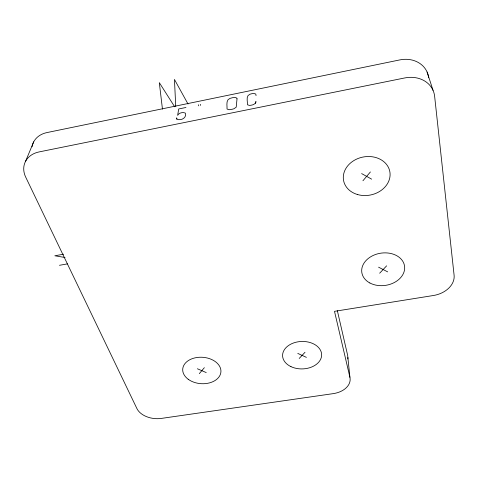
<?xml version="1.0" encoding="UTF-8"?>
<svg xmlns="http://www.w3.org/2000/svg" width="478" height="478" viewBox="0 0 478 478"><rect width="100%" height="100%" fill="white"/><g stroke="black" fill="none" stroke-linecap="round" stroke-linejoin="round"><path stroke-width="0.72" d="M256.047 95.612L255.79 94.047L253.86 93.461A6.74 3.113 -15.3 0 0 249.827 94.291C245.596 95.755 247.664 101.617 247.479 104.796L249.432 105.393A6.806 3.173 -15.4 0 0 253.555 104.557L255.575 103.152L255.909 101.641L255.575 103.152M200.294 105.447L200.431 104.359M198.376 105.841L198.519 104.754M25.549 161.337L33.687 141.858M199.308 373.635L204.351 367.69M362.933 180.756L370.396 171.961M299.192 358.458L305.012 352.292M379.663 273.213L386.63 265.834M185.954 107.478L178.712 108.966L177.631 115.371C178.844 112.778 182.954 111.918 185.374 113.113C187.012 118.066 180.523 121.077 176.818 119.124L176.741 118.006L176.818 119.124M63.568 254.2L54.821 255.778L65.05 257.487M59.475 265.296L67.428 263.88M197.378 368.759L206.245 372.583M297.764 353.403L306.404 357.359M378.576 267.178L387.682 271.88M361.631 173.586L371.639 179.154M174.667 106.791L159.311 82.646L162.46 109.139M188.009 103.995L174.446 79.45L175.743 106.463M427.105 72.041L433.044 90.354M349.914 377.297L334.504 311.333L433.415 295.506A23.075 16.933 -11.3 0 0 454.1 275.25L434.627 96.245A27.27 23.171 -21.1 0 0 404.794 77.938L39.196 151.902A25.513 20.022 20.8 0 0 25.687 177.099L136.911 408.57A19.67 12.96 6.1 0 0 161.313 418.417L333.226 393.633A20.351 13.88 -3 0 0 349.914 377.297L347.649 355.339L337.354 310.688M428.658 77.806A26.314 22.669 -22.7 0 0 399.823 59.905L46.94 132.579A24.671 19.7 21.8 0 0 32.062 146.776M347.9 357.502A19.795 13.82 -3.2 0 1 347.793 358.954M237.022 98.809L236.216 107.18L233.987 108.733L232.422 109.205L229.099 109.725L227.05 109.044C227.229 105.716 225.628 99.878 229.93 98.42C232.081 97.859 234.704 96.735 236.765 98.086L237.022 98.809M369.841 282.97A21.606 16.27 -8.7 0 0 404.454 270.255A21.606 16.27 -8.7 0 0 375.242 254.595A21.606 16.27 -8.7 0 0 369.841 282.97M290.959 366.632A19.544 13.737 -1.7 0 0 321.58 356.032A19.544 13.737 -1.7 0 0 293.791 342.881A19.544 13.737 -1.7 0 0 290.959 366.632M357.664 194.576A23.559 19.347 -11.4 0 0 389.911 172.074A23.559 19.347 -11.4 0 0 352.507 161.456A23.559 19.347 -11.4 0 0 357.664 194.576M188.195 379.257A19.144 13.217 4.1 0 0 220.25 374.698A19.144 13.217 4.1 0 0 197.008 357.49A19.144 13.217 4.1 0 0 188.195 379.257"/></g></svg>
